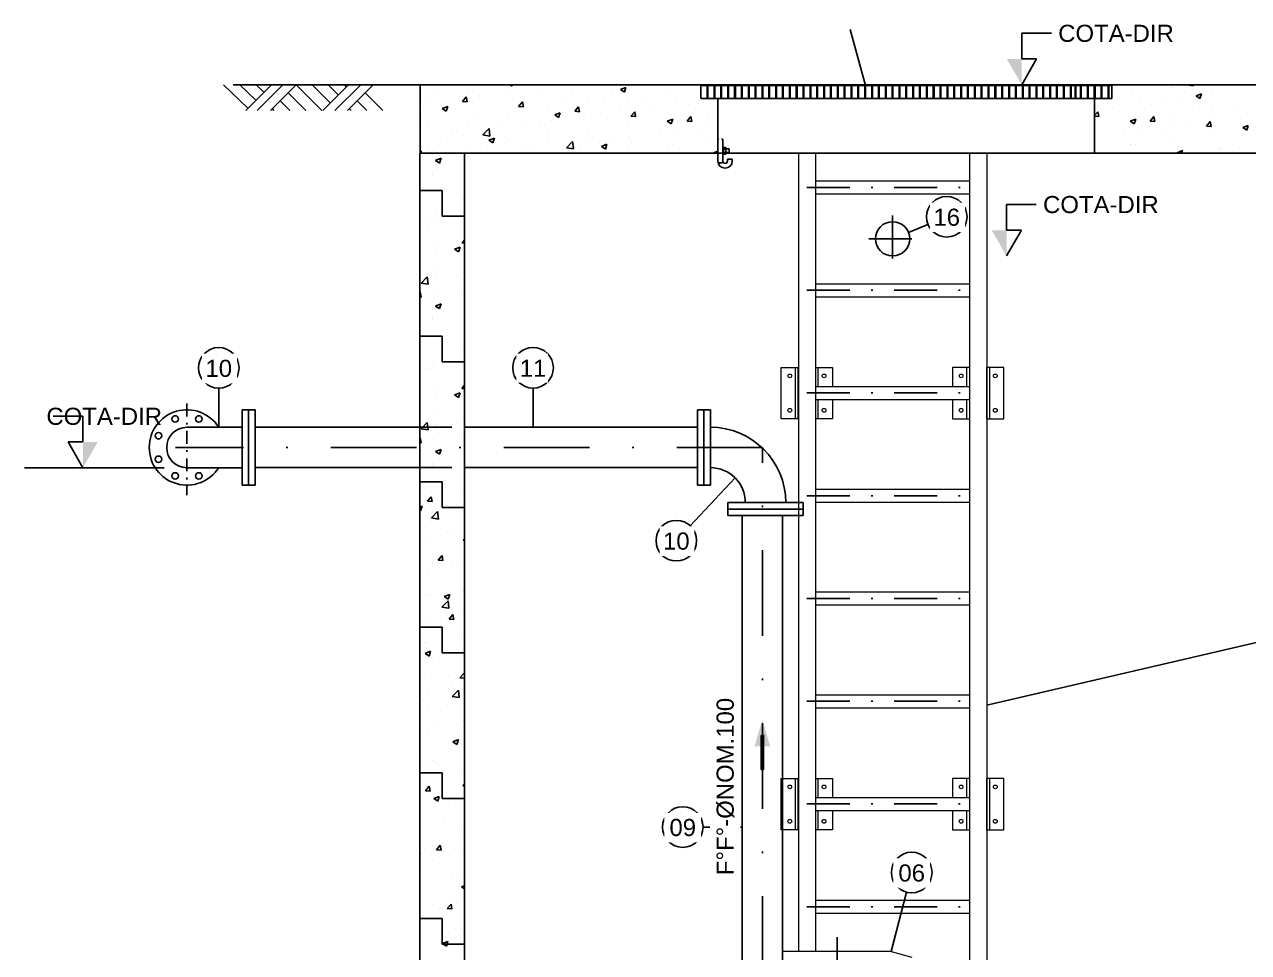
# Model space of a CAD drawing. Extents: x -160 to 364724, y -100 to 7353297.
# Drawn here: x 361979.9 to 362051.4, y 7349406.3 to 7349460.5 of the extents above; entities that cross this region are included whole.
import ezdxf
from ezdxf.enums import TextEntityAlignment as Align

# ---------------------------------------------------------------- set-up
doc = ezdxf.new("R2010")
doc.units = 0
doc.header["$LTSCALE"] = 5
for name, pattern in [('________________', [0]), ('HIDDEN', [0.375, 0.25, -0.125]), ('SGC_DASHDOT', [1, 0.5, -0.25, 0, -0.25]), ('SGC_HIDDEN', [0.375, 0.25, -0.125])]:
    doc.linetypes.add(name, pattern=pattern)
for name, color, linetype in [('BOLA LM', 1, 'Continuous'), ('BOMBA', 1, 'Continuous'), ('FLANGES', 2, 'Continuous'), ('GER-SIMBOLOS', 1, 'Continuous'), ('PAREDE CONCRETO CORTE', 5, 'Continuous'), ('PAREDE-VISTA', 2, 'Continuous'), ('SANC_COTAS', 1, 'Continuous'), ('SANC_TEXTO', 2, 'Continuous'), ('SGC-Conexoes (Furos)', 1, 'Continuous'), ('SGC-Conexoes (Linhas Externas)', 3, 'Continuous'), ('SGC-Eixos', 253, 'SGC_DASHDOT'), ('SGC-PONTAS', 1, 'SGC_HIDDEN'), ('SGC-Tubos (Desenho Bifilar)', 3, 'Continuous'), ('TERRENO', 6, 'Continuous'), ('VEGETAÇÃO', 7, 'Continuous')]:
    doc.layers.add(name, color=color, linetype=linetype)
doc.layers.add('ESCADA', color=2, linetype='Continuous', lineweight=20)
doc.styles.add('R-80', font='arial.ttf')
doc.styles.get("Standard").update_dxf_attribs({"font": 'arial.ttf'})
doc.dimstyles.new('LEADER - 25', dxfattribs={"dimscale": 0.025, "dimtxt": 2, "dimasz": 1.5, "dimexe": 2, "dimexo": 1, "dimgap": 1, "dimtad": 1, "dimzin": 0, "dimtxsty": 'R-80', "dimcen": 0, "dimdle": 2, "dimclrd": 1, "dimclre": 1, "dimclrt": 2, "dimadec": 0, "dimazin": 0, "dimtfac": 0.5, "dimtmove": 2, "dimatfit": 3, "dimfxl": 1, "dimtolj": 1, "dimtzin": 0, "dimarcsym": 0})
doc.dimstyles.new('LEADER 25', dxfattribs={"dimscale": 0.025, "dimtxt": 2, "dimasz": 2, "dimexe": 2, "dimexo": 1, "dimgap": 1, "dimtad": 1, "dimdec": 0, "dimzin": 0, "dimdsep": 46, "dimtxsty": 'R-80', "dimcen": 0, "dimdle": 115, "dimclrd": 256, "dimclre": 256, "dimclrt": 256, "dimaunit": 1, "dimadec": 3, "dimazin": 0, "dimtfac": 0.5, "dimtdec": 0, "dimtmove": 2, "dimatfit": 3, "dimfxl": 1, "dimtolj": 1, "dimtzin": 0, "dimarcsym": 0})

msp = doc.modelspace()

# ---------------------------------------------------------------- hatches: boundary and pattern name
at = {"linetype": 'HIDDEN', "ltscale": 40}
for points in [[(362023.478, 7349418.326), (362023.015, 7349419.869), (362022.552, 7349418.326)], [(362023.083, 7349418.977), (362022.952, 7349418.973), (362022.952, 7349416.98), (362023.084, 7349416.983)]]:
    msp.add_hatch(color=256, dxfattribs=at).paths.add_polyline_path(points)

# ---------------------------------------------------------------- linework, layer by layer
for p, q in [((362022.952, 7349418.973), (362023.083, 7349418.977)), ((362022.952, 7349416.98), (362022.952, 7349418.973)), ((362023.083, 7349418.977), (362023.084, 7349416.983)), ((362023.084, 7349416.983), (362022.952, 7349416.98))]:
    msp.add_line(p, q, dxfattribs=at)
at = {"layer": 'BOLA LM'}
for p, q in [((362031.544, 7349448.347), (362032.681, 7349448.81)), ((361991.275, 7349439.246), (361991.275, 7349436.965)), ((362009.625, 7349439.252), (362009.625, 7349436.97)), ((362018.802, 7349431.21), (362021.423, 7349434.01)), ((362019.554, 7349413.621), (362021.835, 7349413.621)), ((362031.436, 7349409.817), (362030.535, 7349406.354))]:
    msp.add_line(p, q, dxfattribs=at)
for centre in [(362033.78, 7349449.257), (361991.275, 7349440.432), (362009.625, 7349440.438), (362017.992, 7349430.344), (362018.367, 7349413.621), (362031.735, 7349410.965)]:
    msp.add_circle(centre, 1.186, dxfattribs=at)
at = {"layer": 'BOMBA'}
for p, q in [((362020.698, 7349453.754), (362020.698, 7349452.474)), ((362020.698, 7349453.324), (362020.738, 7349453.324)), ((362020.738, 7349453.324), (362020.738, 7349452.904)), ((362020.878, 7349453.31), (362020.738, 7349453.31)), ((362020.878, 7349453.212), (362020.738, 7349453.212)), ((362020.878, 7349453.015), (362020.738, 7349453.015)), ((362020.878, 7349453.31), (362020.878, 7349452.917)), ((362020.878, 7349453.214), (362021.078, 7349453.214)), ((362020.878, 7349453.014), (362021.078, 7349453.014)), ((362021.078, 7349453.214), (362021.078, 7349453.014)), ((362020.418, 7349452.514), (362020.418, 7349452.97)), ((362020.48, 7349452.414), (362020.638, 7349452.414)), ((362020.698, 7349452.904), (362020.738, 7349452.904)), ((362020.878, 7349452.917), (362020.738, 7349452.917)), ((362020.978, 7349452.614), (362021.258, 7349452.614)), ((362020.978, 7349452.514), (362020.978, 7349452.614)), ((362021.258, 7349452.514), (362021.258, 7349452.614))]:
    msp.add_line(p, q, dxfattribs=at)
at = {"layer": 'BOMBA', "linetype": '________________', "lineweight": 9}
for p, q in [((362024.195, 7349406.343), (362024.235, 7349406.354)), ((362030.535, 7349406.354), (362024.235, 7349406.354)), ((362030.535, 7349406.354), (362031.734, 7349406.032))]:
    msp.add_line(p, q, dxfattribs=at)
at = {"layer": 'BOMBA'}
for centre, radius, start, end in [((362020.478, 7349453.754), 0.06, 90, 180), ((362020.638, 7349453.754), 0.06, 0, 90), ((362020.858, 7349453.054), 0.16, 90, 180), ((362020.838, 7349452.514), 0.42, 180, 0), ((362020.48, 7349452.474), 0.06, 186.37936, 270.00003), ((362020.638, 7349452.474), 0.06, 270, 0), ((362020.838, 7349452.514), 0.14, 180, 0)]:
    msp.add_arc(centre, radius, start, end, dxfattribs=at)
at = {"layer": 'ESCADA'}
for p, q in [((362025.118, 7349452.97), (362025.118, 7349406.354)), ((362026.118, 7349452.97), (362026.118, 7349406.354)), ((362035.118, 7349452.97), (362035.118, 7349392.343)), ((362036.118, 7349452.97), (362036.118, 7349392.64)), ((362026.118, 7349451.35), (362035.118, 7349451.35)), ((362026.118, 7349450.59), (362035.118, 7349450.59)), ((362026.118, 7349445.35), (362035.118, 7349445.35)), ((362026.118, 7349444.59), (362035.118, 7349444.59)), ((362024.118, 7349440.46), (362025.118, 7349440.46)), ((362024.118, 7349437.46), (362024.118, 7349440.46)), ((362024.948, 7349437.46), (362024.948, 7349440.46)), ((362025.108, 7349437.46), (362025.108, 7349440.46)), ((362026.118, 7349440.46), (362027.118, 7349440.46)), ((362026.278, 7349439.35), (362026.278, 7349440.46)), ((362027.118, 7349440.46), (362027.118, 7349439.35)), ((362035.118, 7349440.46), (362034.118, 7349440.46)), ((362034.118, 7349440.46), (362034.118, 7349439.35)), ((362034.948, 7349439.35), (362034.948, 7349440.46)), ((362037.118, 7349440.46), (362036.118, 7349440.46)), ((362036.128, 7349437.46), (362036.128, 7349440.46)), ((362036.288, 7349437.46), (362036.288, 7349440.46)), ((362037.118, 7349437.46), (362037.118, 7349440.46)), ((362026.118, 7349439.35), (362035.118, 7349439.35)), ((362026.118, 7349438.59), (362035.118, 7349438.59)), ((362026.278, 7349437.46), (362026.278, 7349438.59)), ((362027.118, 7349438.59), (362027.118, 7349437.46)), ((362034.118, 7349438.59), (362034.118, 7349437.46)), ((362034.948, 7349437.46), (362034.948, 7349438.59)), ((362025.118, 7349437.46), (362024.118, 7349437.46)), ((362027.118, 7349437.46), (362026.118, 7349437.46)), ((362034.118, 7349437.46), (362035.118, 7349437.46)), ((362036.118, 7349437.46), (362037.118, 7349437.46)), ((362026.118, 7349433.35), (362035.118, 7349433.35)), ((362026.118, 7349432.59), (362035.118, 7349432.59)), ((362026.118, 7349427.35), (362035.118, 7349427.35)), ((362026.118, 7349426.59), (362035.118, 7349426.59)), ((362026.118, 7349421.35), (362035.118, 7349421.35)), ((362026.118, 7349420.59), (362035.118, 7349420.59)), ((362024.118, 7349416.46), (362025.118, 7349416.46)), ((362024.118, 7349413.46), (362024.118, 7349416.46)), ((362024.948, 7349413.46), (362024.948, 7349416.46)), ((362025.108, 7349413.46), (362025.108, 7349416.46)), ((362026.118, 7349416.46), (362027.118, 7349416.46)), ((362026.278, 7349415.35), (362026.278, 7349416.46)), ((362027.118, 7349416.46), (362027.118, 7349415.35)), ((362035.118, 7349416.46), (362034.118, 7349416.46)), ((362034.118, 7349416.46), (362034.118, 7349415.35)), ((362034.948, 7349415.35), (362034.948, 7349416.46)), ((362037.118, 7349416.46), (362036.118, 7349416.46)), ((362036.128, 7349413.46), (362036.128, 7349416.46)), ((362036.288, 7349413.46), (362036.288, 7349416.46)), ((362037.118, 7349413.46), (362037.118, 7349416.46)), ((362026.118, 7349415.35), (362035.118, 7349415.35)), ((362026.118, 7349414.59), (362035.118, 7349414.59)), ((362026.278, 7349413.46), (362026.278, 7349414.59)), ((362027.118, 7349414.59), (362027.118, 7349413.46)), ((362034.118, 7349414.59), (362034.118, 7349413.46)), ((362034.948, 7349413.46), (362034.948, 7349414.59)), ((362025.118, 7349413.46), (362024.118, 7349413.46)), ((362027.118, 7349413.46), (362026.118, 7349413.46)), ((362034.118, 7349413.46), (362035.118, 7349413.46)), ((362036.118, 7349413.46), (362037.118, 7349413.46)), ((362026.118, 7349409.35), (362035.118, 7349409.35)), ((362026.118, 7349408.59), (362035.118, 7349408.59))]:
    msp.add_line(p, q, dxfattribs=at)
for centre in [(362024.618, 7349439.965), (362026.618, 7349439.965), (362034.618, 7349439.965), (362036.618, 7349439.965), (362024.618, 7349437.955), (362026.618, 7349437.955), (362034.618, 7349437.955), (362036.618, 7349437.955), (362024.618, 7349415.965), (362026.618, 7349415.965), (362034.618, 7349415.965), (362036.618, 7349415.965), (362024.618, 7349413.955), (362026.618, 7349413.955), (362034.618, 7349413.955), (362036.618, 7349413.955)]:
    msp.add_circle(centre, 0.11, dxfattribs=at)
at = {"layer": 'FLANGES'}
for p, q in [((361992.638, 7349433.585), (361992.638, 7349437.985)), ((361992.638, 7349437.985), (361993.018, 7349437.985)), ((361993.398, 7349437.99), (361993.018, 7349437.99)), ((361993.018, 7349437.99), (361993.018, 7349433.59)), ((361993.018, 7349437.985), (361993.018, 7349433.585)), ((361993.398, 7349433.59), (361993.398, 7349437.99)), ((362019.22, 7349433.587), (362019.22, 7349437.987)), ((362019.22, 7349437.987), (362019.6, 7349437.987)), ((362019.6, 7349437.987), (362019.6, 7349433.587)), ((362019.6, 7349437.987), (362019.98, 7349437.987)), ((362019.6, 7349433.587), (362019.6, 7349437.987)), ((362019.98, 7349437.987), (362019.98, 7349433.587)), ((361993.018, 7349433.585), (361992.638, 7349433.585)), ((361993.018, 7349433.59), (361993.398, 7349433.59)), ((362019.6, 7349433.587), (362019.22, 7349433.587)), ((362019.98, 7349433.587), (362019.6, 7349433.587)), ((362025.4, 7349432.567), (362021, 7349432.567)), ((362021, 7349432.567), (362021, 7349432.187)), ((362025.4, 7349432.187), (362025.4, 7349432.567)), ((362021, 7349431.807), (362021, 7349432.187)), ((362021, 7349432.187), (362025.4, 7349432.187)), ((362021, 7349432.187), (362025.4, 7349432.187)), ((362025.4, 7349431.807), (362021, 7349431.807)), ((362025.4, 7349432.187), (362025.4, 7349431.807))]:
    msp.add_line(p, q, dxfattribs=at)
msp.add_arc((361989.418, 7349435.785), 2.2, 32.43644, 327.56356, dxfattribs=at)
at = {"layer": 'GER-SIMBOLOS', "linetype": 'Continuous'}
for p, q in [((362038.157, 7349459.97), (362039.889, 7349459.97)), ((362038.157, 7349456.97), (362039.023, 7349458.47)), ((362039.023, 7349458.47), (362038.157, 7349458.47)), ((362037.273, 7349449.97), (362039.005, 7349449.97)), ((362037.273, 7349446.97), (362038.139, 7349448.47)), ((362038.139, 7349448.47), (362037.273, 7349448.47)), ((361983.343, 7349437.605), (361981.611, 7349437.605)), ((361983.343, 7349434.605), (361982.477, 7349436.105)), ((361982.477, 7349436.105), (361983.343, 7349436.105))]:
    msp.add_line(p, q, dxfattribs=at)
at = {"layer": 'GER-SIMBOLOS'}
for p, q in [((362038.157, 7349458.47), (362038.157, 7349459.97)), ((361992.98, 7349455.592), (361991.551, 7349456.97)), ((361993.446, 7349456.057), (361992.5, 7349456.97)), ((361992.859, 7349455.47), (361994.359, 7349456.97)), ((361993.912, 7349456.523), (361993.465, 7349456.97)), ((361993.525, 7349455.47), (361995.025, 7349456.97)), ((361994.296, 7349455.47), (361995.796, 7349456.97)), ((361997.296, 7349455.47), (361995.796, 7349456.97)), ((361997.762, 7349455.936), (361996.728, 7349456.97)), ((361997.344, 7349455.47), (361998.844, 7349456.97)), ((361998.228, 7349456.402), (361997.659, 7349456.97)), ((361998.062, 7349455.47), (361999.562, 7349456.97)), ((361998.693, 7349456.867), (361998.591, 7349456.97)), ((361998.791, 7349455.47), (362000.291, 7349456.97)), ((361995.428, 7349455.47), (361994.862, 7349456.036)), ((361996.36, 7349455.47), (361995.328, 7349456.502)), ((361999.928, 7349455.47), (361999.362, 7349456.036)), ((362000.86, 7349455.47), (361999.828, 7349456.502)), ((361994.497, 7349455.47), (361994.396, 7349455.571)), ((361998.997, 7349455.47), (361998.896, 7349455.571)), ((362037.273, 7349448.47), (362037.273, 7349449.97)), ((361983.343, 7349436.105), (361983.343, 7349437.605))]:
    msp.add_line(p, q, dxfattribs=at)
at = {"layer": 'GER-SIMBOLOS', "linetype": 'Continuous'}
for points in [[(362038.157, 7349458.47), (362037.291, 7349458.47), (362038.157, 7349456.97)], [(362037.273, 7349448.47), (362036.407, 7349448.47), (362037.273, 7349446.97)], [(361983.343, 7349436.105), (361984.209, 7349436.105), (361983.343, 7349434.605)]]:
    msp.add_solid(points, dxfattribs=at)
at = {"layer": 'PAREDE CONCRETO CORTE'}
for p, q in [((362019.418, 7349456.97), (362003.034, 7349456.97)), ((362003.034, 7349456.97), (362003.034, 7349452.97)), ((362019.418, 7349456.17), (362019.418, 7349456.97)), ((362058.218, 7349456.97), (362043.418, 7349456.97)), ((362043.418, 7349456.97), (362043.418, 7349456.17)), ((362020.418, 7349456.17), (362019.418, 7349456.17)), ((362020.418, 7349452.97), (362020.418, 7349456.17)), ((362043.418, 7349456.17), (362042.418, 7349456.17)), ((362042.418, 7349456.17), (362042.418, 7349452.97)), ((362003.018, 7349450.788), (362003.018, 7349452.97)), ((362003.018, 7349452.97), (362004.318, 7349452.97)), ((362003.034, 7349452.97), (362020.418, 7349452.97)), ((362004.318, 7349452.97), (362004.318, 7349452.97)), ((362004.318, 7349452.97), (362005.618, 7349452.97)), ((362005.618, 7349452.97), (362005.618, 7349449.288)), ((362042.418, 7349452.97), (362058.218, 7349452.97)), ((362042.418, 7349452.97), (362042.418, 7349452.97)), ((362004.318, 7349450.788), (362003.018, 7349450.788)), ((362003.018, 7349442.288), (362003.018, 7349450.788)), ((362003.018, 7349450.788), (362004.318, 7349450.788)), ((362004.318, 7349449.288), (362004.318, 7349450.788)), ((362004.318, 7349450.788), (362004.318, 7349449.288)), ((362005.618, 7349449.288), (362004.318, 7349449.288)), ((362004.318, 7349449.288), (362005.618, 7349449.288)), ((362005.618, 7349449.288), (362005.618, 7349440.788)), ((362003.018, 7349433.788), (362003.018, 7349442.288)), ((362003.018, 7349442.288), (362004.318, 7349442.288)), ((362004.318, 7349442.288), (362003.018, 7349442.288)), ((362004.318, 7349442.288), (362004.318, 7349440.788)), ((362004.318, 7349440.788), (362004.318, 7349442.288)), ((362004.318, 7349440.788), (362005.618, 7349440.788)), ((362005.618, 7349440.788), (362004.318, 7349440.788)), ((362005.618, 7349440.788), (362005.618, 7349432.288)), ((362003.018, 7349425.288), (362003.018, 7349433.788)), ((362003.018, 7349433.788), (362004.318, 7349433.788)), ((362004.318, 7349433.788), (362003.018, 7349433.788)), ((362004.318, 7349433.788), (362004.318, 7349432.288)), ((362004.318, 7349432.288), (362004.318, 7349433.788)), ((362004.318, 7349432.288), (362005.618, 7349432.288)), ((362005.618, 7349432.288), (362004.318, 7349432.288)), ((362005.618, 7349432.288), (362005.618, 7349423.788)), ((362003.018, 7349416.788), (362003.018, 7349425.288)), ((362003.018, 7349425.288), (362004.318, 7349425.288)), ((362004.318, 7349425.288), (362003.018, 7349425.288)), ((362004.318, 7349425.288), (362004.318, 7349423.788)), ((362004.318, 7349423.788), (362004.318, 7349425.288)), ((362004.318, 7349423.788), (362005.618, 7349423.788)), ((362005.618, 7349423.788), (362004.318, 7349423.788)), ((362005.618, 7349423.788), (362005.618, 7349415.288)), ((362004.318, 7349416.788), (362003.018, 7349416.788)), ((362003.018, 7349408.288), (362003.018, 7349416.788)), ((362003.018, 7349416.788), (362004.318, 7349416.788)), ((362004.318, 7349415.288), (362004.318, 7349416.788)), ((362004.318, 7349416.788), (362004.318, 7349415.288)), ((362005.618, 7349415.288), (362004.318, 7349415.288)), ((362004.318, 7349415.288), (362005.618, 7349415.288)), ((362005.618, 7349415.288), (362005.618, 7349406.788)), ((362003.018, 7349399.788), (362003.018, 7349408.288)), ((362003.018, 7349408.288), (362004.318, 7349408.288)), ((362004.318, 7349408.288), (362003.018, 7349408.288)), ((362004.318, 7349408.288), (362004.318, 7349406.788)), ((362004.318, 7349406.788), (362004.318, 7349408.288)), ((362004.318, 7349406.788), (362005.618, 7349406.788)), ((362005.618, 7349406.788), (362004.318, 7349406.788)), ((362005.618, 7349406.788), (362005.618, 7349398.288))]:
    msp.add_line(p, q, dxfattribs=at)
at = {"layer": 'PAREDE-VISTA'}
for p, q in [((362043.418, 7349456.97), (362019.418, 7349456.97)), ((362019.418, 7349456.97), (362019.418, 7349456.93)), ((362019.418, 7349456.93), (362043.418, 7349456.93)), ((362019.838, 7349456.93), (362019.798, 7349456.93)), ((362019.798, 7349456.93), (362019.798, 7349456.17)), ((362019.838, 7349456.17), (362019.838, 7349456.93)), ((362020.238, 7349456.93), (362020.198, 7349456.93)), ((362020.198, 7349456.93), (362020.198, 7349456.17)), ((362020.238, 7349456.17), (362020.238, 7349456.93)), ((362020.638, 7349456.93), (362020.598, 7349456.93)), ((362020.598, 7349456.93), (362020.598, 7349456.17)), ((362020.638, 7349456.17), (362020.638, 7349456.93)), ((362021.038, 7349456.93), (362020.998, 7349456.93)), ((362020.998, 7349456.93), (362020.998, 7349456.17)), ((362021.038, 7349456.17), (362021.038, 7349456.93)), ((362021.438, 7349456.93), (362021.398, 7349456.93)), ((362021.398, 7349456.93), (362021.398, 7349456.17)), ((362021.438, 7349456.17), (362021.438, 7349456.93)), ((362021.838, 7349456.93), (362021.798, 7349456.93)), ((362021.798, 7349456.93), (362021.798, 7349456.17)), ((362021.838, 7349456.17), (362021.838, 7349456.93)), ((362022.238, 7349456.93), (362022.198, 7349456.93)), ((362022.198, 7349456.93), (362022.198, 7349456.17)), ((362022.238, 7349456.17), (362022.238, 7349456.93)), ((362022.638, 7349456.93), (362022.598, 7349456.93)), ((362022.598, 7349456.93), (362022.598, 7349456.17)), ((362022.638, 7349456.17), (362022.638, 7349456.93)), ((362023.038, 7349456.93), (362022.998, 7349456.93)), ((362022.998, 7349456.93), (362022.998, 7349456.17)), ((362023.038, 7349456.17), (362023.038, 7349456.93)), ((362023.438, 7349456.93), (362023.398, 7349456.93)), ((362023.398, 7349456.93), (362023.398, 7349456.17)), ((362023.438, 7349456.17), (362023.438, 7349456.93)), ((362023.838, 7349456.93), (362023.798, 7349456.93)), ((362023.798, 7349456.93), (362023.798, 7349456.17)), ((362023.838, 7349456.17), (362023.838, 7349456.93)), ((362024.238, 7349456.93), (362024.198, 7349456.93)), ((362024.198, 7349456.93), (362024.198, 7349456.17)), ((362024.238, 7349456.17), (362024.238, 7349456.93)), ((362024.638, 7349456.93), (362024.598, 7349456.93)), ((362024.598, 7349456.93), (362024.598, 7349456.17)), ((362024.638, 7349456.17), (362024.638, 7349456.93)), ((362025.038, 7349456.93), (362024.998, 7349456.93)), ((362024.998, 7349456.93), (362024.998, 7349456.17)), ((362025.038, 7349456.17), (362025.038, 7349456.93)), ((362025.438, 7349456.93), (362025.398, 7349456.93)), ((362025.398, 7349456.93), (362025.398, 7349456.17)), ((362025.438, 7349456.17), (362025.438, 7349456.93)), ((362025.838, 7349456.93), (362025.798, 7349456.93)), ((362025.798, 7349456.93), (362025.798, 7349456.17)), ((362025.838, 7349456.17), (362025.838, 7349456.93)), ((362026.238, 7349456.93), (362026.198, 7349456.93)), ((362026.198, 7349456.93), (362026.198, 7349456.17)), ((362026.238, 7349456.17), (362026.238, 7349456.93)), ((362026.638, 7349456.93), (362026.598, 7349456.93)), ((362026.598, 7349456.93), (362026.598, 7349456.17)), ((362026.638, 7349456.17), (362026.638, 7349456.93)), ((362027.038, 7349456.93), (362026.998, 7349456.93)), ((362026.998, 7349456.93), (362026.998, 7349456.17)), ((362027.038, 7349456.17), (362027.038, 7349456.93)), ((362027.438, 7349456.93), (362027.398, 7349456.93)), ((362027.398, 7349456.93), (362027.398, 7349456.17)), ((362027.438, 7349456.17), (362027.438, 7349456.93)), ((362027.838, 7349456.93), (362027.798, 7349456.93)), ((362027.798, 7349456.93), (362027.798, 7349456.17)), ((362027.838, 7349456.17), (362027.838, 7349456.93)), ((362028.238, 7349456.93), (362028.198, 7349456.93)), ((362028.198, 7349456.93), (362028.198, 7349456.17)), ((362028.238, 7349456.17), (362028.238, 7349456.93)), ((362028.638, 7349456.93), (362028.598, 7349456.93)), ((362028.598, 7349456.93), (362028.598, 7349456.17)), ((362028.638, 7349456.17), (362028.638, 7349456.93)), ((362029.038, 7349456.93), (362028.998, 7349456.93)), ((362028.998, 7349456.93), (362028.998, 7349456.17)), ((362029.038, 7349456.17), (362029.038, 7349456.93)), ((362029.438, 7349456.93), (362029.398, 7349456.93)), ((362029.398, 7349456.93), (362029.398, 7349456.17)), ((362029.438, 7349456.17), (362029.438, 7349456.93)), ((362029.838, 7349456.93), (362029.798, 7349456.93)), ((362029.798, 7349456.93), (362029.798, 7349456.17)), ((362029.838, 7349456.17), (362029.838, 7349456.93)), ((362030.238, 7349456.93), (362030.198, 7349456.93)), ((362030.198, 7349456.93), (362030.198, 7349456.17)), ((362030.238, 7349456.17), (362030.238, 7349456.93)), ((362030.638, 7349456.93), (362030.598, 7349456.93)), ((362030.598, 7349456.93), (362030.598, 7349456.17)), ((362030.638, 7349456.17), (362030.638, 7349456.93)), ((362031.038, 7349456.93), (362030.998, 7349456.93)), ((362030.998, 7349456.93), (362030.998, 7349456.17)), ((362031.038, 7349456.17), (362031.038, 7349456.93)), ((362031.438, 7349456.93), (362031.398, 7349456.93)), ((362031.398, 7349456.93), (362031.398, 7349456.17)), ((362031.438, 7349456.17), (362031.438, 7349456.93)), ((362031.838, 7349456.93), (362031.798, 7349456.93)), ((362031.798, 7349456.93), (362031.798, 7349456.17)), ((362031.838, 7349456.17), (362031.838, 7349456.93)), ((362032.238, 7349456.93), (362032.198, 7349456.93)), ((362032.198, 7349456.93), (362032.198, 7349456.17)), ((362032.238, 7349456.17), (362032.238, 7349456.93)), ((362032.638, 7349456.93), (362032.598, 7349456.93)), ((362032.598, 7349456.93), (362032.598, 7349456.17)), ((362032.638, 7349456.17), (362032.638, 7349456.93)), ((362033.038, 7349456.93), (362032.998, 7349456.93)), ((362032.998, 7349456.93), (362032.998, 7349456.17)), ((362033.038, 7349456.17), (362033.038, 7349456.93)), ((362033.438, 7349456.93), (362033.398, 7349456.93)), ((362033.398, 7349456.93), (362033.398, 7349456.17)), ((362033.438, 7349456.17), (362033.438, 7349456.93)), ((362033.838, 7349456.93), (362033.798, 7349456.93)), ((362033.798, 7349456.93), (362033.798, 7349456.17)), ((362033.838, 7349456.17), (362033.838, 7349456.93)), ((362034.238, 7349456.93), (362034.198, 7349456.93)), ((362034.198, 7349456.93), (362034.198, 7349456.17)), ((362034.238, 7349456.17), (362034.238, 7349456.93)), ((362034.638, 7349456.93), (362034.598, 7349456.93)), ((362034.598, 7349456.93), (362034.598, 7349456.17)), ((362034.638, 7349456.17), (362034.638, 7349456.93)), ((362035.038, 7349456.93), (362034.998, 7349456.93)), ((362034.998, 7349456.93), (362034.998, 7349456.17)), ((362035.038, 7349456.17), (362035.038, 7349456.93)), ((362035.438, 7349456.93), (362035.398, 7349456.93)), ((362035.398, 7349456.93), (362035.398, 7349456.17)), ((362035.438, 7349456.17), (362035.438, 7349456.93)), ((362035.838, 7349456.93), (362035.798, 7349456.93)), ((362035.798, 7349456.93), (362035.798, 7349456.17)), ((362035.838, 7349456.17), (362035.838, 7349456.93)), ((362036.238, 7349456.93), (362036.198, 7349456.93)), ((362036.198, 7349456.93), (362036.198, 7349456.17)), ((362036.238, 7349456.17), (362036.238, 7349456.93)), ((362036.638, 7349456.93), (362036.598, 7349456.93)), ((362036.598, 7349456.93), (362036.598, 7349456.17)), ((362036.638, 7349456.17), (362036.638, 7349456.93)), ((362037.038, 7349456.93), (362036.998, 7349456.93)), ((362036.998, 7349456.93), (362036.998, 7349456.17)), ((362037.038, 7349456.17), (362037.038, 7349456.93)), ((362037.438, 7349456.93), (362037.398, 7349456.93)), ((362037.398, 7349456.93), (362037.398, 7349456.17)), ((362037.438, 7349456.17), (362037.438, 7349456.93)), ((362037.838, 7349456.93), (362037.798, 7349456.93)), ((362037.798, 7349456.93), (362037.798, 7349456.17)), ((362037.838, 7349456.17), (362037.838, 7349456.93)), ((362038.238, 7349456.93), (362038.198, 7349456.93)), ((362038.198, 7349456.93), (362038.198, 7349456.17)), ((362038.238, 7349456.17), (362038.238, 7349456.93)), ((362038.638, 7349456.93), (362038.598, 7349456.93)), ((362038.598, 7349456.93), (362038.598, 7349456.17)), ((362038.638, 7349456.17), (362038.638, 7349456.93)), ((362039.038, 7349456.93), (362038.998, 7349456.93)), ((362038.998, 7349456.93), (362038.998, 7349456.17)), ((362039.038, 7349456.17), (362039.038, 7349456.93)), ((362039.438, 7349456.93), (362039.398, 7349456.93)), ((362039.398, 7349456.93), (362039.398, 7349456.17)), ((362039.438, 7349456.17), (362039.438, 7349456.93)), ((362039.838, 7349456.93), (362039.798, 7349456.93)), ((362039.798, 7349456.93), (362039.798, 7349456.17)), ((362039.838, 7349456.17), (362039.838, 7349456.93)), ((362040.238, 7349456.93), (362040.198, 7349456.93)), ((362040.198, 7349456.93), (362040.198, 7349456.17)), ((362040.238, 7349456.17), (362040.238, 7349456.93)), ((362040.638, 7349456.93), (362040.598, 7349456.93)), ((362040.598, 7349456.93), (362040.598, 7349456.17)), ((362040.638, 7349456.93), (362040.598, 7349456.93)), ((362040.598, 7349456.93), (362040.598, 7349456.17)), ((362040.638, 7349456.17), (362040.638, 7349456.93)), ((362040.638, 7349456.17), (362040.638, 7349456.93)), ((362041.038, 7349456.93), (362040.998, 7349456.93)), ((362040.998, 7349456.93), (362040.998, 7349456.17)), ((362041.038, 7349456.17), (362041.038, 7349456.93)), ((362041.326, 7349456.93), (362041.286, 7349456.93)), ((362041.286, 7349456.93), (362041.286, 7349456.17)), ((362041.326, 7349456.17), (362041.326, 7349456.93)), ((362041.638, 7349456.93), (362041.598, 7349456.93)), ((362041.598, 7349456.93), (362041.598, 7349456.17)), ((362041.638, 7349456.17), (362041.638, 7349456.93)), ((362042.038, 7349456.93), (362041.998, 7349456.93)), ((362041.998, 7349456.93), (362041.998, 7349456.17)), ((362042.038, 7349456.17), (362042.038, 7349456.93)), ((362042.438, 7349456.93), (362042.398, 7349456.93)), ((362042.398, 7349456.93), (362042.398, 7349456.17)), ((362042.438, 7349456.17), (362042.438, 7349456.93)), ((362042.798, 7349456.17), (362042.798, 7349456.93)), ((362042.798, 7349456.93), (362042.838, 7349456.93)), ((362042.838, 7349456.93), (362042.838, 7349456.17)), ((362043.198, 7349456.17), (362043.198, 7349456.93)), ((362043.198, 7349456.93), (362043.238, 7349456.93)), ((362043.238, 7349456.93), (362043.238, 7349456.17)), ((362043.418, 7349456.93), (362043.418, 7349456.97)), ((362019.798, 7349456.17), (362019.838, 7349456.17)), ((362020.198, 7349456.17), (362020.238, 7349456.17)), ((362020.418, 7349456.17), (362042.418, 7349456.17)), ((362020.598, 7349456.17), (362020.638, 7349456.17)), ((362020.998, 7349456.17), (362021.038, 7349456.17)), ((362021.398, 7349456.17), (362021.438, 7349456.17)), ((362021.798, 7349456.17), (362021.838, 7349456.17)), ((362022.198, 7349456.17), (362022.238, 7349456.17)), ((362022.598, 7349456.17), (362022.638, 7349456.17)), ((362022.998, 7349456.17), (362023.038, 7349456.17)), ((362023.398, 7349456.17), (362023.438, 7349456.17)), ((362023.798, 7349456.17), (362023.838, 7349456.17)), ((362024.198, 7349456.17), (362024.238, 7349456.17)), ((362024.598, 7349456.17), (362024.638, 7349456.17)), ((362024.998, 7349456.17), (362025.038, 7349456.17)), ((362025.398, 7349456.17), (362025.438, 7349456.17)), ((362025.798, 7349456.17), (362025.838, 7349456.17)), ((362026.198, 7349456.17), (362026.238, 7349456.17)), ((362026.598, 7349456.17), (362026.638, 7349456.17)), ((362026.998, 7349456.17), (362027.038, 7349456.17)), ((362027.398, 7349456.17), (362027.438, 7349456.17)), ((362027.798, 7349456.17), (362027.838, 7349456.17)), ((362028.198, 7349456.17), (362028.238, 7349456.17)), ((362028.598, 7349456.17), (362028.638, 7349456.17)), ((362028.998, 7349456.17), (362029.038, 7349456.17)), ((362029.398, 7349456.17), (362029.438, 7349456.17)), ((362029.798, 7349456.17), (362029.838, 7349456.17)), ((362030.198, 7349456.17), (362030.238, 7349456.17)), ((362030.598, 7349456.17), (362030.638, 7349456.17)), ((362030.998, 7349456.17), (362031.038, 7349456.17)), ((362031.398, 7349456.17), (362031.438, 7349456.17)), ((362031.798, 7349456.17), (362031.838, 7349456.17)), ((362032.198, 7349456.17), (362032.238, 7349456.17)), ((362032.598, 7349456.17), (362032.638, 7349456.17)), ((362032.998, 7349456.17), (362033.038, 7349456.17)), ((362033.398, 7349456.17), (362033.438, 7349456.17)), ((362033.798, 7349456.17), (362033.838, 7349456.17)), ((362034.198, 7349456.17), (362034.238, 7349456.17)), ((362034.598, 7349456.17), (362034.638, 7349456.17)), ((362034.998, 7349456.17), (362035.038, 7349456.17)), ((362035.398, 7349456.17), (362035.438, 7349456.17)), ((362035.798, 7349456.17), (362035.838, 7349456.17)), ((362036.198, 7349456.17), (362036.238, 7349456.17)), ((362036.598, 7349456.17), (362036.638, 7349456.17)), ((362036.998, 7349456.17), (362037.038, 7349456.17)), ((362037.398, 7349456.17), (362037.438, 7349456.17)), ((362037.798, 7349456.17), (362037.838, 7349456.17)), ((362038.198, 7349456.17), (362038.238, 7349456.17)), ((362038.598, 7349456.17), (362038.638, 7349456.17)), ((362038.998, 7349456.17), (362039.038, 7349456.17)), ((362039.398, 7349456.17), (362039.438, 7349456.17)), ((362039.798, 7349456.17), (362039.838, 7349456.17)), ((362040.198, 7349456.17), (362040.238, 7349456.17)), ((362040.598, 7349456.17), (362040.638, 7349456.17)), ((362040.598, 7349456.17), (362040.638, 7349456.17)), ((362040.998, 7349456.17), (362041.038, 7349456.17)), ((362041.286, 7349456.17), (362041.326, 7349456.17)), ((362041.598, 7349456.17), (362041.638, 7349456.17)), ((362041.998, 7349456.17), (362042.038, 7349456.17)), ((362042.398, 7349456.17), (362042.438, 7349456.17)), ((362042.838, 7349456.17), (362042.798, 7349456.17)), ((362043.238, 7349456.17), (362043.198, 7349456.17)), ((362020.418, 7349452.97), (362042.418, 7349452.97))]:
    msp.add_line(p, q, dxfattribs=at)
at = {"layer": 'SANC_COTAS'}
msp.add_line((361988.094, 7349434.605), (361979.932, 7349434.605), dxfattribs=at)
at = {"layer": 'SGC-Conexoes (Furos)'}
for centre in [(361988.729, 7349437.448), (361990.107, 7349437.448), (361987.755, 7349436.474), (361987.755, 7349435.096), (361988.729, 7349434.122), (361990.107, 7349434.122)]:
    msp.add_ellipse(centre, major_axis=(0.19, 0), ratio=1, dxfattribs=at)
at = {"layer": 'SGC-Conexoes (Linhas Externas)'}
for p, q in [((361992.638, 7349436.965), (361989.418, 7349436.965)), ((361992.638, 7349434.605), (361989.418, 7349434.605))]:
    msp.add_line(p, q, dxfattribs=at)
for centre, radius, start, end in [((361989.418, 7349435.785), 1.18, 90, 270), ((362019.98, 7349432.567), 4.4, 0, 90), ((362019.98, 7349432.567), 2.04, 0, 90)]:
    msp.add_arc(centre, radius, start, end, dxfattribs=at)
at = {"layer": 'SGC-Eixos'}
for p, q in [((362025.618, 7349450.97), (362035.618, 7349450.97)), ((362030.618, 7349449.329), (362030.618, 7349446.625)), ((362029.239, 7349447.97), (362031.831, 7349447.97)), ((362025.618, 7349444.97), (362035.618, 7349444.97)), ((362025.618, 7349438.97), (362035.618, 7349438.97)), ((362025.618, 7349432.97), (362035.618, 7349432.97)), ((362025.618, 7349426.97), (362035.618, 7349426.97)), ((362025.618, 7349420.97), (362035.618, 7349420.97)), ((362025.618, 7349414.97), (362035.618, 7349414.97)), ((362025.618, 7349408.97), (362035.618, 7349408.97))]:
    msp.add_line(p, q, dxfattribs=at)
at = {"layer": 'SGC-Eixos', "ltscale": 0.3}
msp.add_line((361989.418, 7349438.347), (361989.418, 7349433.008), dxfattribs=at)
at = {"layer": 'SGC-Eixos', "ltscale": 2}
for p, q in [((362023.018, 7349435.787), (361988.747, 7349435.787)), ((362023.018, 7349374.291), (362023.018, 7349435.787)), ((362027.385, 7349407.181), (362027.385, 7349379.258))]:
    msp.add_line(p, q, dxfattribs=at)
at = {"layer": 'SGC-PONTAS', "ltscale": 1.5}
for p, q in [((362003.014, 7349436.97), (362005.618, 7349436.97)), ((362003.014, 7349434.61), (362005.618, 7349434.61))]:
    msp.add_line(p, q, dxfattribs=at)
at = {"layer": 'SGC-Tubos (Desenho Bifilar)'}
for p, q in [((362003.018, 7349436.97), (361993.398, 7349436.97)), ((362019.22, 7349436.97), (362005.618, 7349436.97)), ((362003.018, 7349434.61), (361993.398, 7349434.61)), ((362019.22, 7349434.61), (362005.618, 7349434.61)), ((362021.835, 7349431.807), (362021.835, 7349402.727)), ((362024.195, 7349431.807), (362024.195, 7349402.727))]:
    msp.add_line(p, q, dxfattribs=at)
msp.add_circle((362030.618, 7349447.97), 1, dxfattribs=at)
at = {"layer": 'TERRENO'}
msp.add_line((362003.018, 7349456.97), (361992.118, 7349456.97), dxfattribs=at)
at = {"layer": 'VEGETAÇÃO', "color": 1, "linetype": 'Continuous'}
for p, q in [((362008.249, 7349456.763), (362008.249, 7349456.763)), ((362008.274, 7349456.97), (362008.39, 7349456.892)), ((362008.39, 7349456.892), (362008.416, 7349456.97)), ((362011.883, 7349456.686), (362011.883, 7349456.686)), ((362014.216, 7349456.671), (362014.216, 7349456.671)), ((362014.733, 7349456.679), (362015.053, 7349456.802)), ((362014.733, 7349456.679), (362014.961, 7349456.526)), ((362014.961, 7349456.526), (362015.053, 7349456.802)), ((362046.919, 7349456.813), (362046.919, 7349456.813)), ((362047.794, 7349456.97), (362048.177, 7349456.911)), ((362048.177, 7349456.911), (362048.17, 7349456.97)), ((362003.565, 7349456.128), (362003.565, 7349456.128)), ((362004.035, 7349456.42), (362004.035, 7349456.42)), ((362005.506, 7349455.989), (362005.727, 7349456.251)), ((362005.506, 7349455.989), (362005.779, 7349455.965)), ((362005.779, 7349455.965), (362005.726, 7349456.251)), ((362005.875, 7349456.42), (362005.875, 7349456.42)), ((362006.119, 7349455.928), (362006.119, 7349455.928)), ((362006.476, 7349456.316), (362006.476, 7349456.316)), ((362008.785, 7349455.702), (362009.006, 7349455.964)), ((362008.916, 7349456.213), (362008.916, 7349456.213)), ((362009.059, 7349455.678), (362009.006, 7349455.964)), ((362009.007, 7349456.308), (362009.007, 7349456.308)), ((362010.151, 7349456.459), (362010.151, 7349456.459)), ((362011.357, 7349456.11), (362011.357, 7349456.11)), ((362011.549, 7349456.213), (362011.549, 7349456.213)), ((362013.798, 7349456.007), (362013.798, 7349456.007)), ((362015.225, 7349456.199), (362015.225, 7349456.199)), ((362016.238, 7349455.904), (362016.238, 7349455.904)), ((362017.572, 7349456.52), (362017.572, 7349456.52)), ((362017.977, 7349456.124), (362017.977, 7349456.124)), ((362019.331, 7349456.022), (362019.331, 7349456.022)), ((362043.275, 7349455.904), (362043.275, 7349455.904)), ((362044.609, 7349456.52), (362044.609, 7349456.52)), ((362045.014, 7349456.124), (362045.014, 7349456.124)), ((362046.368, 7349456.022), (362046.368, 7349456.022)), ((362047.512, 7349456.173), (362047.512, 7349456.173)), ((362047.681, 7349456.582), (362047.681, 7349456.582)), ((362048.34, 7349456.313), (362048.568, 7349456.16)), ((362048.341, 7349456.313), (362048.661, 7349456.436)), ((362048.568, 7349456.16), (362048.661, 7349456.436)), ((362049.244, 7349456.401), (362049.244, 7349456.401)), ((362003.243, 7349455.549), (362003.243, 7349455.549)), ((362004.321, 7349455.571), (362004.641, 7349455.694)), ((362004.321, 7349455.571), (362004.548, 7349455.417)), ((362004.388, 7349455.7), (362004.388, 7349455.7)), ((362004.548, 7349455.417), (362004.641, 7349455.694)), ((362006.217, 7349455.298), (362006.217, 7349455.298)), ((362008.194, 7349455.241), (362008.194, 7349455.241)), ((362008.785, 7349455.702), (362009.059, 7349455.678)), ((362008.883, 7349455.755), (362008.883, 7349455.755)), ((362010.541, 7349455.563), (362010.541, 7349455.563)), ((362010.892, 7349455.205), (362011.212, 7349455.327)), ((362010.892, 7349455.205), (362011.119, 7349455.051)), ((362011.119, 7349455.051), (362011.212, 7349455.327)), ((362012.065, 7349455.415), (362012.285, 7349455.678)), ((362012.065, 7349455.415), (362012.338, 7349455.391)), ((362012.338, 7349455.391), (362012.285, 7349455.678)), ((362012.645, 7349455.209), (362012.645, 7349455.209)), ((362012.85, 7349455.856), (362012.85, 7349455.856)), ((362013.567, 7349455.263), (362013.567, 7349455.263)), ((362014.712, 7349455.414), (362014.712, 7349455.414)), ((362015.311, 7349455.667), (362015.311, 7349455.667)), ((362015.344, 7349455.128), (362015.564, 7349455.391)), ((362015.617, 7349455.104), (362015.564, 7349455.391)), ((362016.444, 7349455.642), (362016.444, 7349455.642)), ((362018.679, 7349455.801), (362018.679, 7349455.801)), ((362019.826, 7349455.291), (362019.826, 7349455.291)), ((362042.418, 7349455.172), (362042.601, 7349455.391)), ((362042.654, 7349455.104), (362042.601, 7349455.391)), ((362043.48, 7349455.642), (362043.48, 7349455.642)), ((362045.716, 7349455.801), (362045.716, 7349455.801)), ((362046.863, 7349455.291), (362046.863, 7349455.291)), ((362048.156, 7349455.698), (362048.156, 7349455.698)), ((362049.238, 7349455.634), (362049.238, 7349455.634)), ((362050.597, 7349455.595), (362050.597, 7349455.595)), ((362003.51, 7349454.606), (362003.51, 7349454.606)), ((362003.55, 7349454.84), (362003.55, 7349454.84)), ((362005.819, 7349454.898), (362005.819, 7349454.898)), ((362007.804, 7349454.505), (362007.804, 7349454.505)), ((362008.948, 7349454.655), (362008.948, 7349454.655)), ((362009.978, 7349454.751), (362009.978, 7349454.751)), ((362010.68, 7349454.883), (362010.68, 7349454.883)), ((362015.169, 7349454.677), (362015.169, 7349454.677)), ((362015.344, 7349455.128), (362015.617, 7349455.104)), ((362017.462, 7349454.838), (362017.782, 7349454.961)), ((362017.462, 7349454.838), (362017.69, 7349454.685)), ((362017.517, 7349454.998), (362017.517, 7349454.998)), ((362017.69, 7349454.685), (362017.782, 7349454.961)), ((362018.623, 7349454.841), (362018.844, 7349455.104)), ((362018.623, 7349454.841), (362018.897, 7349454.817)), ((362018.897, 7349454.817), (362018.844, 7349455.104)), ((362019.723, 7349454.524), (362019.723, 7349454.524)), ((362042.418, 7349455.125), (362042.654, 7349455.104)), ((362044.499, 7349454.838), (362044.819, 7349454.961)), ((362044.499, 7349454.838), (362044.726, 7349454.685)), ((362044.554, 7349454.998), (362044.554, 7349454.998)), ((362044.726, 7349454.685), (362044.819, 7349454.961)), ((362045.66, 7349454.841), (362045.881, 7349455.104)), ((362045.66, 7349454.841), (362045.934, 7349454.817)), ((362045.933, 7349454.817), (362045.881, 7349455.104)), ((362046.76, 7349454.524), (362046.76, 7349454.524)), ((362048.041, 7349454.598), (362048.041, 7349454.598)), ((362048.94, 7349454.554), (362049.16, 7349454.817)), ((362048.94, 7349454.554), (362049.213, 7349454.53)), ((362049.213, 7349454.53), (362049.16, 7349454.817)), ((362049.427, 7349454.982), (362049.427, 7349454.982)), ((362050.929, 7349454.978), (362050.929, 7349454.978)), ((362051.07, 7349454.472), (362051.39, 7349454.595)), ((362051.07, 7349454.472), (362051.297, 7349454.319)), ((362051.297, 7349454.319), (362051.39, 7349454.595)), ((362003.145, 7349454.083), (362003.145, 7349454.083)), ((362003.185, 7349453.896), (362003.185, 7349453.896)), ((362004.646, 7349453.836), (362004.646, 7349453.836)), ((362004.916, 7349454.124), (362004.916, 7349454.124)), ((362005.585, 7349453.98), (362005.585, 7349453.98)), ((362006.701, 7349454.034), (362007.057, 7349454.405)), ((362006.701, 7349454.034), (362007.108, 7349453.971)), ((362007.05, 7349453.73), (362007.37, 7349453.853)), ((362007.05, 7349453.73), (362007.278, 7349453.577)), ((362007.108, 7349453.971), (362007.057, 7349454.405)), ((362007.278, 7349453.577), (362007.37, 7349453.853)), ((362007.312, 7349454.294), (362007.312, 7349454.294)), ((362008.026, 7349453.877), (362008.026, 7349453.877)), ((362010.467, 7349453.774), (362010.467, 7349453.774)), ((362010.485, 7349454.041), (362010.485, 7349454.041)), ((362012.795, 7349454.334), (362012.795, 7349454.334)), ((362015.241, 7349453.839), (362015.241, 7349453.839)), ((362017.057, 7349454.067), (362017.057, 7349454.067)), ((362018.128, 7349454.219), (362018.128, 7349454.219)), ((362019.273, 7349454.37), (362019.273, 7349454.37)), ((362019.771, 7349453.769), (362019.771, 7349453.769)), ((362044.094, 7349454.067), (362044.094, 7349454.067)), ((362045.165, 7349454.219), (362045.165, 7349454.219)), ((362046.31, 7349454.37), (362046.31, 7349454.37)), ((362046.807, 7349453.769), (362046.807, 7349453.769)), ((362049.182, 7349454.112), (362049.182, 7349454.112)), ((362003.034, 7349453.042), (362003.082, 7349453.099)), ((362003.105, 7349452.97), (362003.082, 7349453.099)), ((362003.454, 7349453.084), (362003.454, 7349453.084)), ((362004.109, 7349453.469), (362004.109, 7349453.469)), ((362005.763, 7349453.376), (362005.763, 7349453.376)), ((362006.549, 7349453.366), (362006.549, 7349453.366)), ((362008.138, 7349453.719), (362008.138, 7349453.719)), ((362008.99, 7349453.263), (362008.99, 7349453.263)), ((362009.477, 7349453.08), (362009.477, 7349453.08)), ((362011.431, 7349453.16), (362011.431, 7349453.16)), ((362011.581, 7349453.277), (362011.937, 7349453.648)), ((362011.581, 7349453.277), (362011.987, 7349453.214)), ((362011.724, 7349453.151), (362011.724, 7349453.151)), ((362011.987, 7349453.214), (362011.937, 7349453.648)), ((362012.365, 7349453.46), (362012.365, 7349453.46)), ((362012.907, 7349453.671), (362012.907, 7349453.671)), ((362013.509, 7349453.611), (362013.509, 7349453.611)), ((362013.621, 7349453.364), (362013.941, 7349453.487)), ((362013.621, 7349453.364), (362013.848, 7349453.21)), ((362013.848, 7349453.21), (362013.941, 7349453.487)), ((362013.871, 7349453.057), (362013.871, 7349453.057)), ((362014.391, 7349453.609), (362014.391, 7349453.609)), ((362015.114, 7349453.155), (362015.114, 7349453.155)), ((362015.348, 7349453.568), (362015.348, 7349453.568)), ((362017.461, 7349453.477), (362017.461, 7349453.477)), ((362017.789, 7349453.465), (362017.789, 7349453.465)), ((362020.191, 7349452.998), (362020.418, 7349453.085)), ((362020.229, 7349453.361), (362020.229, 7349453.361)), ((362044.498, 7349453.477), (362044.498, 7349453.477)), ((362044.825, 7349453.465), (362044.825, 7349453.465)), ((362047.228, 7349452.998), (362047.548, 7349453.121)), ((362047.266, 7349453.361), (362047.266, 7349453.361)), ((362047.498, 7349452.97), (362047.548, 7349453.121)), ((362049.707, 7349453.258), (362049.707, 7349453.258)), ((362049.726, 7349453.174), (362049.726, 7349453.174)), ((362050.87, 7349453.325), (362050.87, 7349453.325)), ((362003.935, 7349452.546), (362004.255, 7349452.669)), ((362003.935, 7349452.546), (362004.163, 7349452.393)), ((362003.956, 7349452.455), (362003.956, 7349452.455)), ((362003.98, 7349452.65), (362003.98, 7349452.65)), ((362004.163, 7349452.393), (362004.256, 7349452.669)), ((362020.191, 7349452.998), (362020.232, 7349452.97)), ((362047.228, 7349452.998), (362047.269, 7349452.97)), ((362003.734, 7349451.732), (362003.734, 7349451.732)), ((362003.782, 7349451.857), (362003.782, 7349451.857)), ((362004.485, 7349450.88), (362004.485, 7349450.88)), ((362004.547, 7349450.837), (362004.547, 7349450.837)), ((362005.528, 7349450.257), (362005.528, 7349450.257)), ((362003.339, 7349448.913), (362003.339, 7349448.913)), ((362003.532, 7349448.834), (362003.532, 7349448.834)), ((362003.795, 7349449.146), (362003.795, 7349449.146)), ((362003.956, 7349449.32), (362003.956, 7349449.32)), ((362003.901, 7349447.798), (362003.901, 7349447.798)), ((362005.048, 7349447.361), (362005.368, 7349447.484)), ((362005.048, 7349447.361), (362005.275, 7349447.208)), ((362005.217, 7349447.411), (362005.217, 7349447.411)), ((362005.275, 7349447.208), (362005.368, 7349447.484)), ((362005.467, 7349447.737), (362005.618, 7349447.918)), ((362005.467, 7349447.737), (362005.618, 7349447.724)), ((362005.542, 7349447.546), (362005.542, 7349447.546)), ((362003.906, 7349447.1), (362003.906, 7349447.1)), ((362003.845, 7349446.276), (362003.845, 7349446.276)), ((362003.092, 7349445.381), (362003.448, 7349445.753)), ((362003.092, 7349445.381), (362003.499, 7349445.318)), ((362003.499, 7349445.318), (362003.449, 7349445.753)), ((362004.014, 7349445.608), (362004.014, 7349445.608)), ((362005.159, 7349445.758), (362005.159, 7349445.758)), ((362003.018, 7349444.819), (362003.042, 7349444.848)), ((362003.018, 7349444.568), (362003.095, 7349444.561)), ((362003.096, 7349444.561), (362003.043, 7349444.848)), ((362003.79, 7349444.754), (362003.79, 7349444.754)), ((362005.353, 7349444.819), (362005.353, 7349444.819)), ((362005.456, 7349444.661), (362005.456, 7349444.661)), ((362003.935, 7349444.046), (362004.255, 7349444.169)), ((362003.935, 7349444.046), (362004.163, 7349443.893)), ((362003.956, 7349443.955), (362003.956, 7349443.955)), ((362003.98, 7349444.15), (362003.98, 7349444.15)), ((362004.163, 7349443.893), (362004.256, 7349444.169)), ((362003.734, 7349443.232), (362003.734, 7349443.232)), ((362003.782, 7349443.357), (362003.782, 7349443.357)), ((362004.485, 7349442.38), (362004.485, 7349442.38)), ((362004.547, 7349442.337), (362004.547, 7349442.337)), ((362005.528, 7349441.757), (362005.528, 7349441.757)), ((362003.339, 7349440.413), (362003.339, 7349440.413)), ((362003.532, 7349440.334), (362003.532, 7349440.334)), ((362003.795, 7349440.646), (362003.795, 7349440.646)), ((362003.956, 7349440.82), (362003.956, 7349440.82)), ((362003.901, 7349439.298), (362003.901, 7349439.298)), ((362005.048, 7349438.861), (362005.368, 7349438.984)), ((362005.048, 7349438.861), (362005.275, 7349438.708)), ((362005.217, 7349438.911), (362005.217, 7349438.911)), ((362005.275, 7349438.708), (362005.368, 7349438.984)), ((362005.467, 7349439.237), (362005.618, 7349439.418)), ((362005.467, 7349439.237), (362005.618, 7349439.224)), ((362005.542, 7349439.046), (362005.542, 7349439.046)), ((362003.906, 7349438.6), (362003.906, 7349438.6)), ((362003.845, 7349437.776), (362003.845, 7349437.776)), ((362003.092, 7349436.881), (362003.448, 7349437.253)), ((362003.092, 7349436.881), (362003.499, 7349436.818)), ((362003.499, 7349436.818), (362003.449, 7349437.253)), ((362004.014, 7349437.108), (362004.014, 7349437.108)), ((362005.159, 7349437.258), (362005.159, 7349437.258)), ((362003.018, 7349436.319), (362003.042, 7349436.348)), ((362003.018, 7349436.068), (362003.095, 7349436.061)), ((362003.096, 7349436.061), (362003.043, 7349436.348)), ((362003.79, 7349436.254), (362003.79, 7349436.254)), ((362005.353, 7349436.319), (362005.353, 7349436.319)), ((362005.456, 7349436.161), (362005.456, 7349436.161)), ((362003.935, 7349435.546), (362004.255, 7349435.669)), ((362003.935, 7349435.546), (362004.163, 7349435.393)), ((362003.956, 7349435.455), (362003.956, 7349435.455)), ((362003.98, 7349435.65), (362003.98, 7349435.65)), ((362004.163, 7349435.393), (362004.256, 7349435.669)), ((362003.734, 7349434.732), (362003.734, 7349434.732)), ((362003.782, 7349434.857), (362003.782, 7349434.857)), ((362004.485, 7349433.88), (362004.485, 7349433.88)), ((362004.547, 7349433.837), (362004.547, 7349433.837)), ((362003.678, 7349433.21), (362003.678, 7349433.21)), ((362005.528, 7349433.257), (362005.528, 7349433.257)), ((362003.018, 7349432.305), (362003.143, 7349432.353)), ((362003.05, 7349432.077), (362003.143, 7349432.353)), ((362003.456, 7349432.646), (362003.676, 7349432.909)), ((362003.456, 7349432.646), (362003.729, 7349432.622)), ((362003.73, 7349432.622), (362003.677, 7349432.909)), ((362003.018, 7349432.099), (362003.05, 7349432.077)), ((362003.282, 7349432.076), (362003.282, 7349432.076)), ((362003.623, 7349431.688), (362003.623, 7349431.688)), ((362003.698, 7349431.671), (362004.054, 7349432.042)), ((362003.698, 7349431.671), (362004.105, 7349431.608)), ((362004.105, 7349431.608), (362004.055, 7349432.042)), ((362003.657, 7349431.501), (362003.657, 7349431.501)), ((362004.621, 7349430.887), (362004.621, 7349430.887)), ((362003.567, 7349430.166), (362003.567, 7349430.166)), ((362004.967, 7349430.653), (362004.967, 7349430.653)), ((362005.339, 7349430.529), (362005.339, 7349430.529)), ((362005.552, 7349430.39), (362005.618, 7349430.415)), ((362005.552, 7349430.39), (362005.618, 7349430.345)), ((362004.09, 7349429.207), (362004.311, 7349429.47)), ((362004.364, 7349429.183), (362004.312, 7349429.47)), ((362003.764, 7349428.85), (362003.764, 7349428.85)), ((362003.769, 7349429.068), (362003.769, 7349429.068)), ((362004.09, 7349429.207), (362004.364, 7349429.183)), ((362004.908, 7349429.001), (362004.908, 7349429.001)), ((362005.188, 7349429.074), (362005.188, 7349429.074)), ((362003.512, 7349428.644), (362003.512, 7349428.644)), ((362005.437, 7349427.425), (362005.437, 7349427.425)), ((362005.515, 7349427.468), (362005.515, 7349427.468)), ((362003.456, 7349427.122), (362003.456, 7349427.122)), ((362003.706, 7349427.197), (362003.706, 7349427.197)), ((362004.297, 7349426.737), (362004.297, 7349426.737)), ((362004.305, 7349426.461), (362004.661, 7349426.832)), ((362004.44, 7349427.074), (362004.76, 7349427.197)), ((362004.44, 7349427.074), (362004.667, 7349426.921)), ((362004.711, 7349426.397), (362004.661, 7349426.832)), ((362004.667, 7349426.921), (362004.76, 7349427.197)), ((362004.305, 7349426.46), (362004.711, 7349426.397)), ((362004.725, 7349425.768), (362004.945, 7349426.031)), ((362004.999, 7349425.744), (362004.946, 7349426.031)), ((362005.261, 7349426.123), (362005.261, 7349426.123)), ((362003.401, 7349425.6), (362003.401, 7349425.6)), ((362004.234, 7349425.622), (362004.234, 7349425.622)), ((362004.725, 7349425.768), (362004.998, 7349425.744)), ((362005.326, 7349424.74), (362005.326, 7349424.74)), ((362003.032, 7349423.819), (362003.032, 7349423.819)), ((362003.327, 7349423.759), (362003.647, 7349423.882)), ((362003.327, 7349423.759), (362003.555, 7349423.606)), ((362003.345, 7349424.078), (362003.345, 7349424.078)), ((362003.388, 7349424.413), (362003.388, 7349424.413)), ((362003.555, 7349423.606), (362003.647, 7349423.882)), ((362003.755, 7349423.278), (362003.755, 7349423.278)), ((362003.289, 7349422.556), (362003.289, 7349422.556)), ((362004.716, 7349422.396), (362004.716, 7349422.396)), ((362005.359, 7349422.329), (362005.58, 7349422.592)), ((362005.359, 7349422.329), (362005.587, 7349422.309)), ((362005.587, 7349422.555), (362005.58, 7349422.592)), ((362004.911, 7349421.25), (362005.267, 7349421.621)), ((362004.938, 7349421.974), (362004.938, 7349421.974)), ((362005.317, 7349421.187), (362005.267, 7349421.621)), ((362005.501, 7349421.678), (362005.501, 7349421.678)), ((362003.234, 7349421.034), (362003.234, 7349421.034)), ((362003.461, 7349421.463), (362003.461, 7349421.463)), ((362004.911, 7349421.25), (362005.317, 7349421.187)), ((362003.514, 7349420.593), (362003.514, 7349420.593)), ((362004.658, 7349420.743), (362004.658, 7349420.743)), ((362003.178, 7349419.512), (362003.178, 7349419.512)), ((362004.028, 7349419.65), (362004.028, 7349419.65)), ((362005.553, 7349419.855), (362005.553, 7349419.855)), ((362002.988, 7349419.153), (362002.987, 7349419.16)), ((362002.987, 7349419.153), (362002.987, 7349419.153)), ((362003.455, 7349418.94), (362003.455, 7349418.94)), ((362004.944, 7349418.603), (362005.264, 7349418.726)), ((362005.171, 7349418.45), (362005.264, 7349418.726)), ((362005.187, 7349419.168), (362005.187, 7349419.168)), ((362005.312, 7349418.95), (362005.312, 7349418.95)), ((362004.944, 7349418.603), (362005.171, 7349418.45)), ((362005.497, 7349418.333), (362005.497, 7349418.333)), ((362003.123, 7349417.99), (362003.123, 7349417.99)), ((362003.138, 7349417.314), (362003.138, 7349417.314)), ((362003.742, 7349417.489), (362003.742, 7349417.489)), ((362003.984, 7349417.365), (362003.984, 7349417.365)), ((362004.102, 7349416.7), (362004.102, 7349416.7)), ((362005.442, 7349416.811), (362005.442, 7349416.811)), ((362005.579, 7349417.211), (362005.579, 7349417.211)), ((362003.067, 7349416.468), (362003.067, 7349416.468)), ((362003.349, 7349415.738), (362003.569, 7349416)), ((362003.623, 7349415.714), (362003.57, 7349416.001)), ((362005.488, 7349415.889), (362005.488, 7349415.889)), ((362005.517, 7349416.04), (362005.587, 7349416.113)), ((362005.517, 7349416.039), (362005.587, 7349416.029)), ((362003.349, 7349415.738), (362003.622, 7349415.714)), ((362003.831, 7349415.287), (362004.151, 7349415.41)), ((362003.831, 7349415.288), (362004.059, 7349415.134)), ((362004.059, 7349415.134), (362004.151, 7349415.41)), ((362005.386, 7349415.289), (362005.386, 7349415.289)), ((362005.386, 7349415.289), (362005.386, 7349415.289)), ((362004.669, 7349414.887), (362004.669, 7349414.887)), ((362004.466, 7349414.138), (362004.466, 7349414.138)), ((362005.33, 7349413.767), (362005.33, 7349413.767)), ((362005.611, 7349414.289), (362005.611, 7349414.289)), ((362005.299, 7349413.161), (362005.299, 7349413.161)), ((362003.263, 7349412.335), (362003.263, 7349412.335)), ((362003.779, 7349412.55), (362003.779, 7349412.55)), ((362003.983, 7349412.299), (362004.203, 7349412.561)), ((362003.983, 7349412.299), (362004.256, 7349412.275)), ((362004.257, 7349412.275), (362004.204, 7349412.562)), ((362004.408, 7349412.486), (362004.408, 7349412.486)), ((362003.018, 7349412.087), (362003.039, 7349412.095)), ((362003.018, 7349412.032), (362003.039, 7349412.095)), ((362003.728, 7349411.699), (362003.728, 7349411.699)), ((362004.743, 7349411.936), (362004.743, 7349411.936)), ((362005.275, 7349412.245), (362005.275, 7349412.245)), ((362004.937, 7349410.911), (362004.937, 7349410.911)), ((362003.205, 7349410.683), (362003.205, 7349410.683)), ((362005.219, 7349410.723), (362005.219, 7349410.723)), ((362005.448, 7349410.131), (362005.618, 7349410.197)), ((362005.448, 7349410.131), (362005.618, 7349410.017)), ((362005.31, 7349410.123), (362005.31, 7349410.123)), ((362005.474, 7349410.099), (362005.474, 7349410.099)), ((362003.734, 7349409.107), (362003.734, 7349409.107)), ((362004.617, 7349408.86), (362004.838, 7349409.122)), ((362004.617, 7349408.86), (362004.891, 7349408.836)), ((362004.891, 7349408.836), (362004.838, 7349409.123)), ((362005.164, 7349409.201), (362005.164, 7349409.201)), ((362004.42, 7349407.787), (362004.42, 7349407.787)), ((362005.108, 7349407.679), (362005.108, 7349407.679)), ((362005.285, 7349407.371), (362005.285, 7349407.371)), ((362005.419, 7349407.684), (362005.419, 7349407.684)), ((362004.335, 7349406.816), (362004.656, 7349406.939)), ((362004.336, 7349406.816), (362004.373, 7349406.791)), ((362004.373, 7349406.791), (362004.563, 7349406.663)), ((362004.563, 7349406.663), (362004.606, 7349406.791)), ((362004.606, 7349406.791), (362004.656, 7349406.939)), ((362005.384, 7349407.173), (362005.384, 7349407.173))]:
    msp.add_line(p, q, dxfattribs=at)

# ---------------------------------------------------------------- texts
at = {"layer": 'GER-SIMBOLOS', "color": 7, "linetype": 'Continuous'}
for p in [(362040.289, 7349459.97), (362039.405, 7349449.97), (361981.211, 7349437.605)]:
    msp.add_attdef('COTA-DIR', text='', height=1, dxfattribs=at).set_placement(p, align=Align.MIDDLE_LEFT)

# ---------------------------------------------------------------- leaders
at = {"layer": 'SANC_COTAS'}
for points, dimstyle in [([(362029.038, 7349456.93), (362028.15, 7349460.183)], 'LEADER - 25'), ([(362036.118, 7349420.747), (362072.558, 7349429.181)], 'LEADER 25')]:
    msp.add_leader(points, dimstyle=dimstyle, dxfattribs=at)

# ---------------------------------------------------------------- next in the draw order: wipeouts: each hides what was drawn before it
for points in [[(362032.805, 7349448.364), (362034.843, 7349448.364), (362034.843, 7349450.085), (362032.805, 7349450.085)], [(361990.3, 7349439.539), (361992.335, 7349439.539), (361992.335, 7349441.261), (361990.3, 7349441.261)], [(362008.65, 7349439.562), (362010.495, 7349439.562), (362010.495, 7349441.266), (362008.65, 7349441.266)], [(362017.017, 7349429.451), (362019.052, 7349429.451), (362019.052, 7349431.172), (362017.017, 7349431.172)], [(362021.735, 7349410.576), (362021.735, 7349421.448), (362019.957, 7349421.448), (362019.957, 7349410.576)], [(362017.299, 7349412.728), (362019.433, 7349412.728), (362019.433, 7349414.45), (362017.299, 7349414.45)], [(362030.666, 7349410.072), (362032.797, 7349410.072), (362032.797, 7349411.793), (362030.666, 7349411.793)]]:
    msp.add_wipeout(points).dxf.layer = 'SANC_TEXTO'

# ---------------------------------------------------------------- next in the draw order: texts
at = {"layer": 'SANC_TEXTO', "style": 'R-80'}
for s, p in [('16', (362033.78, 7349448.731)), ('10', (361991.275, 7349439.906)), ('11', (362009.625, 7349439.912)), ('10', (362017.992, 7349429.818)), ('09', (362018.367, 7349413.095)), ('06', (362031.735, 7349410.439))]:
    msp.add_text(s, height=1, dxfattribs=at).set_placement(p, align=Align.CENTER)
msp.add_text('F°F°-ØNOM.100', height=1, rotation=90, dxfattribs=at).set_placement((362021.344, 7349410.811))

doc.saveas('drawing.dxf')
